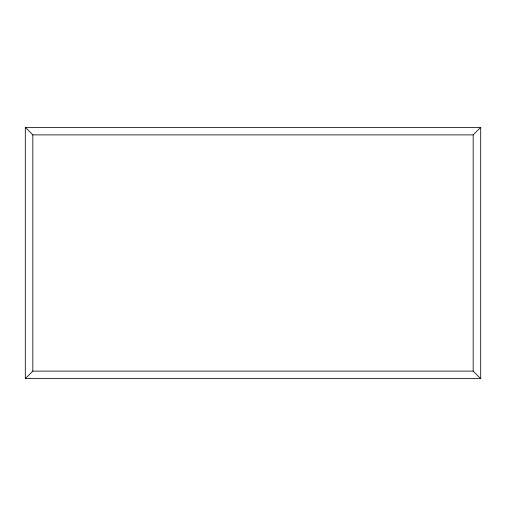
<?xml version="1.0" encoding="UTF-8"?>
<svg xmlns="http://www.w3.org/2000/svg" width="506" height="506" viewBox="0 0 506 506"><rect width="100%" height="100%" fill="white"/><g stroke="black" fill="none" stroke-linecap="round" stroke-linejoin="round"><path stroke-width="0.76" d="M25.3 378.627L32.82 371.113L473.18 371.113L480.7 378.627L480.7 127.373L25.3 127.373L25.3 378.627L480.7 378.627M25.3 127.373L32.82 134.887L473.18 134.887L480.7 127.373M473.18 134.887L473.18 371.113M32.82 134.887L32.82 371.113"/></g></svg>
